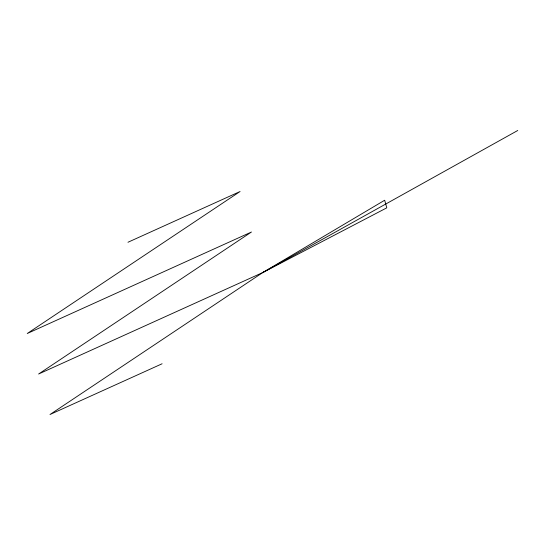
<?xml version="1.0" encoding="UTF-8"?>
<svg xmlns="http://www.w3.org/2000/svg" width="545" height="545" viewBox="0 0 545 545"><rect width="100%" height="100%" fill="white"/><g stroke="black" fill="none" stroke-linecap="round" stroke-linejoin="round"><path stroke-width="0.82" d="M127.973 242.259L240.072 191.513L27.25 333.506L251.449 232.013L38.62 374.013L262.819 272.52L386.8 207.836L384.668 200.24L262.819 272.52L49.997 414.513L162.097 363.767M262.819 272.52L517.75 130.487"/></g></svg>
